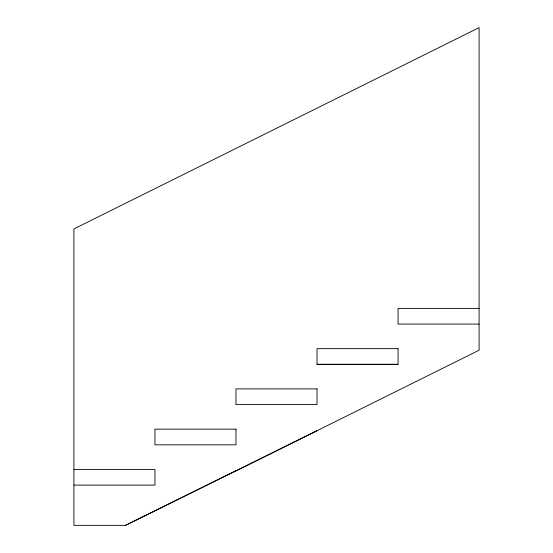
<?xml version="1.0" encoding="UTF-8"?>
<svg xmlns="http://www.w3.org/2000/svg" width="553" height="553" viewBox="0 0 553 553"><rect width="100%" height="100%" fill="white"/><g stroke="black" fill="none" stroke-linecap="round" stroke-linejoin="round"><path stroke-width="0.83" d="M235.979 470.976L479.092 350.222L479.092 27.65L73.908 228.921L73.908 525.35L125.503 525.35L235.979 470.769M125.503 525.35L317.014 430.725M479.092 308.394L398.056 308.394L398.056 324.079L479.092 324.079M317.014 364.323L398.049 364.323M73.908 469.407L154.944 469.407L154.944 485.092L73.908 485.092M398.056 348.653L317.021 348.653L317.021 364.337L398.056 364.337L398.056 348.653M317.014 388.897L235.979 388.897L235.979 404.582L317.014 404.582L317.014 388.897M235.979 429.156L154.944 429.156L154.944 444.84L235.979 444.84L235.979 429.156"/></g></svg>
